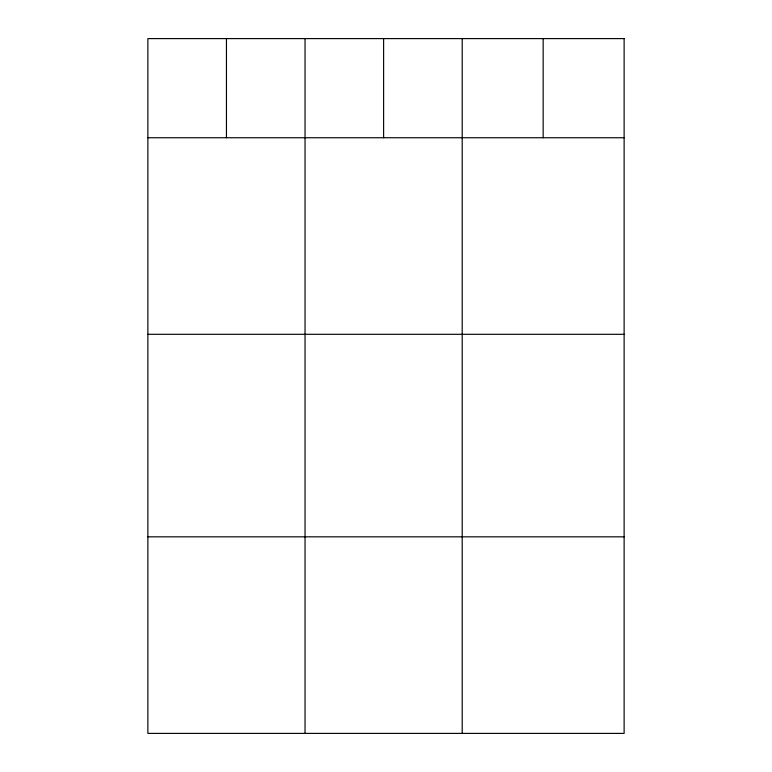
<?xml version="1.0" encoding="UTF-8"?>
<svg xmlns="http://www.w3.org/2000/svg" width="772" height="772" viewBox="0 0 772 772"><rect width="100%" height="100%" fill="white"/><g stroke="black" fill="none" stroke-linecap="round" stroke-linejoin="round"><path stroke-width="1.16" d="M147.877 137.744L624.123 137.744M147.877 334.305L624.123 334.305M147.877 536.829L624.123 536.829M543.16 38.6L543.16 137.744M462.196 38.6L462.196 733.4M383.616 38.6L383.616 137.744M305.036 38.6L305.036 733.4M226.457 38.6L226.457 137.744M624.123 38.6L147.877 38.6L147.877 733.4L624.123 733.4L624.123 38.6"/></g></svg>
